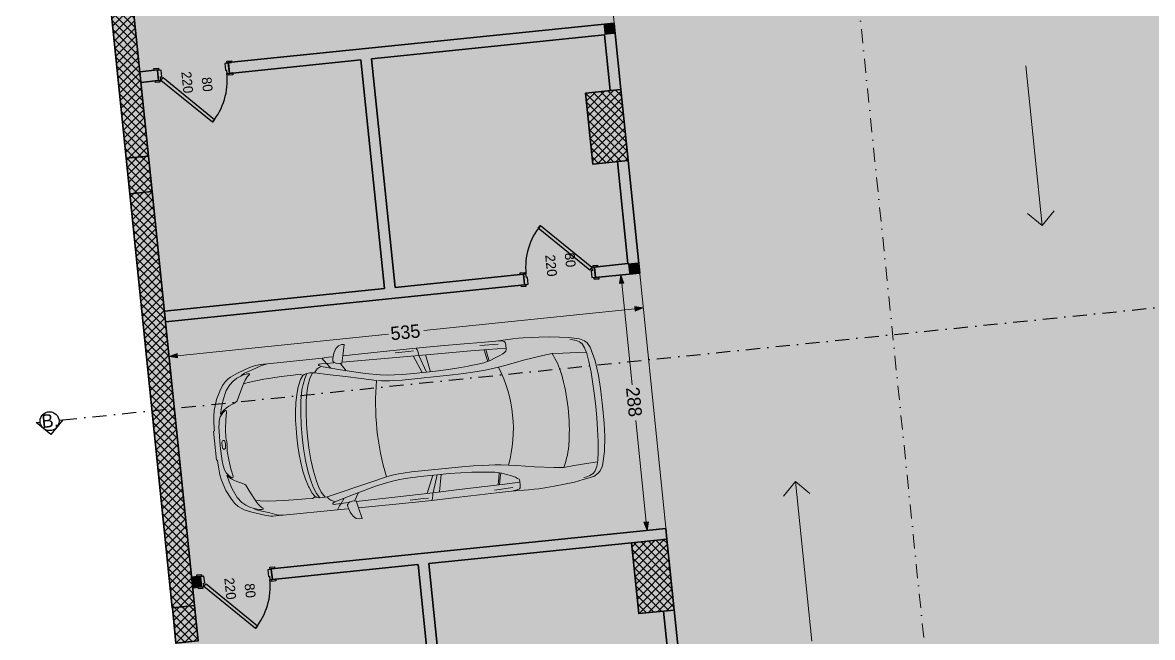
# Model space of a CAD drawing. Header units: millimetres. Extents: x 635850 to 824661, y -5878409 to -5774454.
# Drawn here: x 645265 to 657951, y -5813034 to -5806136 of the extents above; entities that cross this region are included whole.
import ezdxf

# ---------------------------------------------------------------- set-up
doc = ezdxf.new("R2010")
doc.units = ezdxf.units.MM
doc.header["$MEASUREMENT"] = 0
doc.linetypes.add('Dot & Dashed', pattern=[335.138881, 158.75, -88.194444, 0, -88.194437])
for name, color, linetype in [('A - Ndertesa 2 - 2D Drafting', 7, 'Continuous'), ('A - Ndertesa 2 - Muret', 7, 'Continuous'), ('A - Ndertesa 2 - Vija e Prerjes', 7, 'Continuous'), ('A - Ndërtesa 2 - Dimensionimi Bazik', 7, 'Continuous'), ('A - Ndërtesa 2 - Shtyllat', 7, 'Continuous'), ('ARCHICAD Door Markers', 7, 'Continuous'), ('ARCHICAD Doors', 7, 'Continuous')]:
    doc.layers.add(name, color=color, linetype=linetype)
for name, color, linetype, lineweight, true_color in [('A - Ndertesa 2 - 2D Drafting_Pen_No__102', 7, 'Continuous', 13, 0xcccccc), ('A - Ndertesa 2 - 2D Drafting_Pen_No__82', 7, 'Continuous', 20, 0xaaaaaa), ('A - Ndertesa 2 - Muret_Pen_No__102', 7, 'Continuous', 13, 0xcccccc), ('A - Ndertesa 2 - Muret_Pen_No__82', 7, 'Continuous', 20, 0xaaaaaa), ('A - Ndertesa 2 - Veturat_Pen_No__102', 7, 'Continuous', 13, 0xcccccc), ('A - Ndertesa 2 - Vija e Prerjes_Pen_No__48', 7, 'Continuous', 25, 0xa80f02), ('A - Ndërtesa 2 - Dimensionimi Bazik _Pen_No__102', 7, 'Continuous', 13, 0xcccccc), ('A - Ndërtesa 2 - Dimensionimi Bazik _Pen_No__82', 7, 'Continuous', 20, 0xaaaaaa), ('ARCHICAD Door Markers_Pen_No__112', 7, 'Continuous', 13, 0xd5aaaa)]:
    doc.layers.add(name, color=color, linetype=linetype, lineweight=lineweight, true_color=true_color)
for name, color, linetype, lineweight in [('A - Ndertesa 2 - 2D Drafting_Pen_No__121', 255, 'Continuous', 0), ('A - Ndertesa 2 - 2D Drafting_Pen_No__2', 8, 'Continuous', 15), ('A - Ndertesa 2 - Muret_Pen_No__22', 8, 'Continuous', 35), ('A - Ndërtesa 2 - Shtyllat_Pen_No__101', 252, 'Continuous', 13), ('A - Ndërtesa 2 - Shtyllat_Pen_No__22', 8, 'Continuous', 35), ('ARCHICAD Doors_Pen_No__22', 8, 'Continuous', 35), ('ARCHICAD Doors_Pen_No__42', 8, 'Continuous', 25)]:
    doc.layers.add(name, color=color, linetype=linetype, lineweight=lineweight)
doc.styles.add('GENERATED_STYLE_1', font='GOTHIC.TTF')
doc.dimstyles.new('GENERATED_STYLE__1', dxfattribs={"dimtxt": 150, "dimasz": 91.78744, "dimexe": 0.18, "dimexo": 0.0625, "dimgap": 0, "dimtad": 0, "dimdec": 0, "dimlfac": 0.1, "dimzin": 0, "dimdsep": 46, "dimtxsty": 'GENERATED_STYLE_1', "dimblk": 'ARROWHEAD_5', "dimblk1": 'ARROWHEAD_5', "dimblk2": 'ARROWHEAD_5', "dimcen": 0.09, "dimse1": 1, "dimse2": 1, "dimclrd": 256, "dimclre": 256, "dimclrt": 256, "dimadec": 0, "dimazin": 0, "dimtfac": 1, "dimtdec": 4, "dimtmove": 0, "dimatfit": 3, "dimfxl": 0, "dimtolj": 1, "dimtzin": 0, "dimarcsym": 0})
pattern_1 = [(45, (664183.82, -5827429.525), (-45.96194, 45.96194), []), (135, (664183.82, -5827429.525), (45.96194, 45.96194), [])]

# ---------------------------------------------------------------- blocks, each defined once
blk = doc.blocks.new('Wall_45', base_point=(645265, -5796318))
at = {"layer": 'A - Ndertesa 2 - Muret_Pen_No__82', "linetype": 'Continuous', "lineweight": 20, "true_color": 0xaaaaaa}
h = blk.add_hatch(dxfattribs=at)
h.set_pattern_fill('Concrete_Block', color=253, style=0, pattern_type=2)
h.set_pattern_definition(pattern_1)
h.paths.add_polyline_path([(646005, -5803530), (646428, -5807658), (646677, -5807633), (646253, -5803504)])
h = blk.add_hatch(dxfattribs=at)
h.set_pattern_fill('Concrete_Block', color=253, style=0, pattern_type=2)
h.set_pattern_definition(pattern_1)
h.paths.add_polyline_path([(646469, -5808056), (646946, -5812702), (647194, -5812676), (646718, -5808030)])
at = {"layer": 'A - Ndertesa 2 - Muret_Pen_No__22', "color": 8, "linetype": 'Continuous', "lineweight": 35, "flags": 128}
for points in [[(646677, -5807633), (646253, -5803504)], [(646005, -5803530), (646428, -5807658)], [(646469, -5808056), (646946, -5812702)], [(647194, -5812676), (646718, -5808030)]]:
    blk.add_lwpolyline(points, dxfattribs=at)
blk = doc.blocks.new('Door 25_2')
at = {"layer": 'ARCHICAD Doors_Pen_No__22', "color": 8, "linetype": 'Continuous', "lineweight": 35}
for p, q in [((-400, 0), (-437, 0)), ((-400, 0), (-437, 0)), ((-400, 0), (-400, -115)), ((-400, 0), (-400, -115)), ((400, 0), (400, -115)), ((400, 0), (400, -115)), ((400, 0), (437, 0)), ((400, 0), (437, 0)), ((-400, -120), (-437, -120)), ((-400, -120), (-437, -120)), ((-400, -115), (-400, -120)), ((-400, -115), (-400, -120)), ((400, -115), (400, -120)), ((400, -115), (400, -120)), ((400, -120), (437, -120)), ((400, -120), (437, -120))]:
    blk.add_line(p, q, dxfattribs=at)
at = {"layer": 'ARCHICAD Doors_Pen_No__42', "color": 8, "linetype": 'Continuous', "lineweight": 25}
for p, q in [((-182, 498), (-154, 526)), ((-154, 526), (372, 0)), ((344, -28), (-182, 498)), ((-437, 0), (-437, 19)), ((-437, 19), (-387, 19)), ((-387, 0), (-437, 0)), ((-372, 0), (-400, 0)), ((-400, 0), (-400, -115)), ((-387, 19), (-387, 0)), ((-372, -40), (-372, 0)), ((372, 0), (344, -28)), ((400, 0), (372, 0)), ((372, 0), (372, -40)), ((387, 19), (437, 19)), ((387, 0), (387, 19)), ((437, 0), (387, 0)), ((400, -115), (400, 0)), ((437, 19), (437, 0)), ((-437, -139), (-437, -120)), ((-437, -120), (-387, -120)), ((-400, -120), (-400, -115)), ((-400, -115), (-375, -115)), ((-400, -115), (-360, -115)), ((-375, -120), (-400, -120)), ((-387, -120), (-387, -139)), ((-375, -115), (-375, -120)), ((-360, -40), (-372, -40)), ((-360, -115), (-360, -40)), ((372, -40), (360, -40)), ((360, -40), (360, -115)), ((360, -115), (400, -115)), ((375, -120), (375, -115)), ((375, -115), (400, -115)), ((400, -120), (375, -120)), ((387, -120), (437, -120)), ((387, -139), (387, -120)), ((400, -115), (400, -120)), ((437, -120), (437, -139)), ((-387, -139), (-437, -139)), ((437, -139), (387, -139))]:
    blk.add_line(p, q, dxfattribs=at)
blk.add_arc((372, 0), 744, 135, 180, dxfattribs=at)
blk = doc.blocks.new('D Marker 25_7')
at = {"layer": 'ARCHICAD Door Markers_Pen_No__112', "color": 9, "lineweight": 13, "true_color": 0xd5aaaa, "char_height": 110, "attachment_point": 7, "rotation": 270, "style": 'GENERATED_STYLE_1'}
for s, insert in [('\\A1;{\\pql;\\pt0;\\fCentury Gothic|b0|i0|c0|p34;220\\fCentury Gothic|b0|i0|c0|p34;\\A1{\\H.66x;\\S^  ;}\\fCentury Gothic|b0|i0|c0|p34;\\fCentury Gothic|b0|i0|c0|p34;}', (-168, -50)), ('\\A1;{\\pql;\\pt0;\\fCentury Gothic|b0|i0|c0|p34;80\\fCentury Gothic|b0|i0|c0|p34;\\A1{\\H.66x;\\S^  ;}\\fCentury Gothic|b0|i0|c0|p34;\\fCentury Gothic|b0|i0|c0|p34;}', (52, -136))]:
    blk.add_mtext(s, dxfattribs=dict(at, insert=insert))
blk = doc.blocks.new('Wall_55', base_point=(646581, -5806687))
at = {"layer": 'A - Ndertesa 2 - Muret_Pen_No__102', "linetype": 'Continuous', "lineweight": 0, "true_color": 0xcccccc}
for points in [[(651787, -5806153), (647575, -5806585), (647587, -5806705), (651799, -5806273)], [(651787, -5806153), (651799, -5806273), (651906, -5806141)], [(651799, -5806273), (651919, -5806260), (651906, -5806141)], [(646581, -5806687), (646593, -5806807), (646791, -5806786), (646779, -5806667)]]:
    blk.add_hatch(color=254, dxfattribs=at).paths.add_polyline_path(points)
at = {"layer": 'A - Ndertesa 2 - Muret_Pen_No__22', "color": 8, "linetype": 'Continuous', "lineweight": 35}
for p, q in [((646779, -5806667), (646742, -5806671)), ((646779, -5806672), (646779, -5806667)), ((646791, -5806786), (646779, -5806672)), ((647575, -5806585), (647612, -5806582)), ((647575, -5806590), (647575, -5806585)), ((647587, -5806705), (647575, -5806590)), ((646791, -5806786), (646754, -5806790)), ((647587, -5806705), (647624, -5806701))]:
    blk.add_line(p, q, dxfattribs=at)
at = {"layer": 'A - Ndertesa 2 - Muret_Pen_No__22', "color": 8, "linetype": 'Continuous', "lineweight": 35, "flags": 128}
for points in [[(651906, -5806141), (647575, -5806585)], [(651906, -5806141), (651919, -5806260)], [(649183, -5806541), (651799, -5806273)], [(647587, -5806705), (649064, -5806553)], [(646779, -5806667), (646581, -5806687)], [(646581, -5806687), (646593, -5806807)], [(646593, -5806807), (646791, -5806786)]]:
    blk.add_lwpolyline(points, dxfattribs=at)
at = {"layer": 'ARCHICAD Door Markers', "color": 161, "lineweight": 25, "true_color": 0x40a5ff, "rotation": 5.85708196373065}
blk.add_blockref('D Marker 25_7', (647177, -5806626), dxfattribs=at)
at = {"layer": 'ARCHICAD Doors', "color": 21, "linetype": 'Continuous', "lineweight": 18, "true_color": 0xff9955, "zscale": 1000, "rotation": 185.8570819637306}
blk.add_blockref('Door 25_2', (647189, -5806746), dxfattribs=at)
blk = doc.blocks.new('Wall_56', base_point=(651906, -5806141))
at = {"layer": 'A - Ndertesa 2 - Muret_Pen_No__102', "linetype": 'Continuous', "lineweight": 0, "true_color": 0xcccccc}
for points in [[(651919, -5806260), (651799, -5806273), (651863, -5806899), (651983, -5806887)], [(651945, -5807695), (652062, -5808839), (652182, -5808827), (652064, -5807683)], [(652062, -5808839), (652194, -5808946), (652182, -5808827)], [(652062, -5808839), (652075, -5808959), (652194, -5808946)]]:
    blk.add_hatch(color=254, dxfattribs=at).paths.add_polyline_path(points)
at = {"layer": 'A - Ndertesa 2 - Muret_Pen_No__22', "color": 8, "linetype": 'Continuous', "lineweight": 35, "flags": 128}
for points in [[(651799, -5806273), (651863, -5806899)], [(651983, -5806887), (651919, -5806260)], [(651945, -5807695), (652062, -5808839)], [(652194, -5808946), (652064, -5807683)], [(652194, -5808946), (652075, -5808959)]]:
    blk.add_lwpolyline(points, dxfattribs=at)
blk = doc.blocks.new('D Marker 25')
at = {"layer": 'ARCHICAD Door Markers_Pen_No__112', "color": 9, "lineweight": 13, "true_color": 0xd5aaaa, "char_height": 110, "attachment_point": 7, "rotation": 90, "style": 'GENERATED_STYLE_1'}
for s, insert in [('\\A1;{\\pql;\\pt0;\\fCentury Gothic|b0|i0|c0|p34;220\\fCentury Gothic|b0|i0|c0|p34;\\A1{\\H.66x;\\S^  ;}\\fCentury Gothic|b0|i0|c0|p34;\\fCentury Gothic|b0|i0|c0|p34;}', (168, -308)), ('\\A1;{\\pql;\\pt0;\\fCentury Gothic|b0|i0|c0|p34;80\\fCentury Gothic|b0|i0|c0|p34;\\A1{\\H.66x;\\S^  ;}\\fCentury Gothic|b0|i0|c0|p34;\\fCentury Gothic|b0|i0|c0|p34;}', (-52, -308))]:
    blk.add_mtext(s, dxfattribs=dict(at, insert=insert))
blk = doc.blocks.new('Wall_57', base_point=(652194, -5808946))
at = {"layer": 'A - Ndertesa 2 - Muret_Pen_No__102', "linetype": 'Continuous', "lineweight": 0, "true_color": 0xcccccc}
for points in [[(652062, -5808839), (651684, -5808878), (651697, -5808997), (652075, -5808959)], [(646857, -5809373), (646869, -5809493), (650901, -5809079), (650889, -5808960)]]:
    blk.add_hatch(color=254, dxfattribs=at).paths.add_polyline_path(points)
at = {"layer": 'A - Ndertesa 2 - Muret_Pen_No__22', "color": 8, "linetype": 'Continuous', "lineweight": 35}
for p, q in [((650889, -5808960), (650852, -5808963)), ((650889, -5808960), (650900, -5809074)), ((651684, -5808878), (651721, -5808874)), ((651684, -5808878), (651696, -5808992)), ((650901, -5809079), (650864, -5809083)), ((650900, -5809074), (650901, -5809079)), ((651696, -5808992), (651697, -5808997)), ((651697, -5808997), (651734, -5808994))]:
    blk.add_line(p, q, dxfattribs=at)
at = {"layer": 'A - Ndertesa 2 - Muret_Pen_No__22', "color": 8, "linetype": 'Continuous', "lineweight": 35, "flags": 128}
for points in [[(652062, -5808839), (651684, -5808878)], [(650889, -5808960), (649447, -5809108)], [(651697, -5808997), (652075, -5808959)], [(646869, -5809493), (650901, -5809079)], [(649327, -5809120), (646857, -5809373)], [(646869, -5809493), (646857, -5809373)]]:
    blk.add_lwpolyline(points, dxfattribs=at)
at = {"layer": 'ARCHICAD Door Markers', "color": 161, "lineweight": 25, "true_color": 0x40a5ff, "rotation": 185.8570819637308}
blk.add_blockref('D Marker 25', (651299, -5809038), dxfattribs=at)
at = {"layer": 'ARCHICAD Doors', "color": 21, "linetype": 'Continuous', "lineweight": 18, "true_color": 0xff9955, "zscale": 1000, "rotation": 5.857081963730834}
blk.add_blockref('Door 25_2', (651287, -5808919), dxfattribs=at)
blk = doc.blocks.new('Wall_58', base_point=(649111, -5806428))
at = {"layer": 'A - Ndertesa 2 - Muret_Pen_No__102', "linetype": 'Continuous', "lineweight": 0, "true_color": 0xcccccc}
blk.add_hatch(color=254, dxfattribs=at).paths.add_polyline_path([(649064, -5806553), (649327, -5809120), (649447, -5809108), (649183, -5806541)])
at = {"layer": 'A - Ndertesa 2 - Muret_Pen_No__22', "color": 8, "linetype": 'Continuous', "lineweight": 35, "flags": 128}
for points in [[(649064, -5806553), (649327, -5809120)], [(649447, -5809108), (649183, -5806541)]]:
    blk.add_lwpolyline(points, dxfattribs=at)
blk = doc.blocks.new('Wall_59', base_point=(647163, -5812358))
at = {"layer": 'A - Ndertesa 2 - Muret_Pen_No__102', "linetype": 'Continuous', "lineweight": 0, "true_color": 0xcccccc}
for points in [[(648058, -5812266), (648070, -5812385), (652500, -5811931), (652488, -5811811)], [(647163, -5812358), (647175, -5812477), (647274, -5812467), (647262, -5812347)]]:
    blk.add_hatch(color=254, dxfattribs=at).paths.add_polyline_path(points)
at = {"layer": 'A - Ndertesa 2 - Muret_Pen_No__22', "color": 8, "linetype": 'Continuous', "lineweight": 35}
for p, q in [((648058, -5812266), (648095, -5812262)), ((648058, -5812271), (648058, -5812266)), ((648070, -5812385), (648058, -5812271)), ((647262, -5812347), (647225, -5812351)), ((647263, -5812352), (647262, -5812347)), ((647274, -5812467), (647263, -5812352)), ((648070, -5812385), (648107, -5812381)), ((647274, -5812467), (647238, -5812471))]:
    blk.add_line(p, q, dxfattribs=at)
at = {"layer": 'A - Ndertesa 2 - Muret_Pen_No__22', "color": 8, "linetype": 'Continuous', "lineweight": 35, "flags": 128}
for points in [[(652488, -5811811), (648058, -5812266)], [(652500, -5811931), (652488, -5811811)], [(649825, -5812205), (652102, -5811972)], [(648070, -5812385), (649705, -5812217)], [(647262, -5812347), (647163, -5812358)], [(647163, -5812358), (647175, -5812477)], [(647175, -5812477), (647274, -5812467)]]:
    blk.add_lwpolyline(points, dxfattribs=at)
at = {"layer": 'ARCHICAD Door Markers', "color": 161, "lineweight": 25, "true_color": 0x40a5ff, "rotation": 5.857081963731015}
blk.add_blockref('D Marker 25_7', (647660, -5812307), dxfattribs=at)
at = {"layer": 'ARCHICAD Doors', "color": 21, "linetype": 'Continuous', "lineweight": 18, "true_color": 0xff9955, "zscale": 1000, "rotation": 185.857081963731}
blk.add_blockref('Door 25_2', (647672, -5812426), dxfattribs=at)
blk = doc.blocks.new('Wall_61', base_point=(652582, -5812727))
at = {"layer": 'A - Ndertesa 2 - Muret_Pen_No__102', "linetype": 'Continuous', "lineweight": 0, "true_color": 0xcccccc}
blk.add_hatch(color=254, dxfattribs=at).paths.add_polyline_path([(652726, -5814129), (652582, -5812727), (652463, -5812739), (652606, -5814141)])
at = {"layer": 'A - Ndertesa 2 - Muret_Pen_No__22', "color": 8, "linetype": 'Continuous', "lineweight": 35, "flags": 128}
for points in [[(652463, -5812739), (652606, -5814141)], [(652726, -5814129), (652582, -5812727)]]:
    blk.add_lwpolyline(points, dxfattribs=at)
blk = doc.blocks.new('Wall_62', base_point=(649753, -5812092))
at = {"layer": 'A - Ndertesa 2 - Muret_Pen_No__102', "linetype": 'Continuous', "lineweight": 0, "true_color": 0xcccccc}
blk.add_hatch(color=254, dxfattribs=at).paths.add_polyline_path([(649705, -5812217), (649931, -5814416), (650050, -5814404), (649825, -5812205)])
at = {"layer": 'A - Ndertesa 2 - Muret_Pen_No__22', "color": 8, "linetype": 'Continuous', "lineweight": 35, "flags": 128}
for points in [[(649705, -5812217), (649931, -5814416)], [(650050, -5814404), (649825, -5812205)]]:
    blk.add_lwpolyline(points, dxfattribs=at)
blk = doc.blocks.new('Column_77', base_point=(646573, -5807844))
at = {"layer": 'A - Ndërtesa 2 - Shtyllat_Pen_No__101', "linetype": 'Continuous', "lineweight": 13}
h = blk.add_hatch(dxfattribs=at)
h.set_pattern_fill('Concrete_Block', color=252, style=0, pattern_type=2)
h.set_pattern_definition(pattern_1)
h.paths.add_polyline_path([(646469, -5808056), (646718, -5808030), (646677, -5807633), (646428, -5807658)])
at = {"layer": 'A - Ndërtesa 2 - Shtyllat_Pen_No__22', "color": 8, "linetype": 'Continuous', "lineweight": 35, "flags": 128}
blk.add_lwpolyline([(646469, -5808056), (646428, -5807658), (646677, -5807633), (646718, -5808030)], close=True, dxfattribs=at)
blk = doc.blocks.new('Column_78', base_point=(647090, -5812888))
at = {"layer": 'A - Ndërtesa 2 - Shtyllat_Pen_No__101', "linetype": 'Continuous', "lineweight": 13}
h = blk.add_hatch(dxfattribs=at)
h.set_pattern_fill('Concrete_Block', color=252, style=0, pattern_type=2)
h.set_pattern_definition(pattern_1)
h.paths.add_polyline_path([(646986, -5813100), (647235, -5813074), (647194, -5812676), (646946, -5812702)])
at = {"layer": 'A - Ndërtesa 2 - Shtyllat_Pen_No__22', "color": 8, "linetype": 'Continuous', "lineweight": 35, "flags": 128}
blk.add_lwpolyline([(646986, -5813100), (646946, -5812702), (647194, -5812676), (647235, -5813074)], close=True, dxfattribs=at)
blk = doc.blocks.new('Column_91', base_point=(652342, -5812349))
at = {"layer": 'A - Ndërtesa 2 - Shtyllat_Pen_No__101', "linetype": 'Continuous', "lineweight": 13}
h = blk.add_hatch(dxfattribs=at)
h.set_pattern_fill('Concrete_Block', color=252, style=0, pattern_type=2)
h.set_pattern_definition(pattern_1)
h.paths.add_polyline_path([(652102, -5811972), (652184, -5812767), (652582, -5812727), (652500, -5811931)])
at = {"layer": 'A - Ndërtesa 2 - Shtyllat_Pen_No__22', "color": 8, "linetype": 'Continuous', "lineweight": 35, "flags": 128}
blk.add_lwpolyline([(652102, -5811972), (652500, -5811931), (652582, -5812727), (652184, -5812767)], close=True, dxfattribs=at)
blk = doc.blocks.new('Column_94', base_point=(651825, -5807306))
at = {"layer": 'A - Ndërtesa 2 - Shtyllat_Pen_No__101', "linetype": 'Continuous', "lineweight": 13}
h = blk.add_hatch(dxfattribs=at)
h.set_pattern_fill('Concrete_Block', color=252, style=0, pattern_type=2)
h.set_pattern_definition(pattern_1)
h.paths.add_polyline_path([(651585, -5806928), (651667, -5807724), (652064, -5807683), (651983, -5806887)])
at = {"layer": 'A - Ndërtesa 2 - Shtyllat_Pen_No__22', "color": 8, "linetype": 'Continuous', "lineweight": 35, "flags": 128}
blk.add_lwpolyline([(651585, -5806928), (651983, -5806887), (652064, -5807683), (651667, -5807724)], close=True, dxfattribs=at)
blk = doc.blocks.new('Car 05 25_2')
at = {"layer": 'A - Ndertesa 2 - Veturat_Pen_No__102', "color": 254, "linetype": 'Continuous', "lineweight": 13, "true_color": 0xcccccc}
for p, q in [((-627, 772), (-665, 761)), ((-595, 778), (-627, 772)), ((125, 791), (129, 820)), ((126, 744), (125, 791)), ((327, 762), (125, 756)), ((129, 820), (139, 832)), ((139, 832), (165, 840)), ((165, 840), (195, 844)), ((195, 844), (231, 846)), ((211, 809), (418, 816)), ((522, 765), (327, 762)), ((355, 762), (339, 683)), ((373, 763), (357, 683)), ((814, 769), (522, 765)), ((1109, 774), (814, 769)), ((1036, 773), (997, 579)), ((1042, 578), (1108, 774)), ((1173, 775), (1090, 578)), ((1115, 809), (1109, 774)), ((1109, 774), (1538, 780)), ((1120, 833), (1115, 809)), ((1121, 838), (1120, 836)), ((1120, 836), (1120, 833)), ((1130, 859), (1121, 838)), ((1163, 830), (1220, 829)), ((1220, 829), (1370, 831)), ((1538, 780), (1975, 786)), ((1939, 686), (1996, 777)), ((1958, 858), (1977, 777)), ((1977, 777), (2020, 777)), ((2000, 702), (2214, 763)), ((2020, 777), (2044, 783)), ((2044, 783), (2063, 792)), ((2063, 792), (2070, 800)), ((2069, 788), (2065, 794)), ((2075, 836), (2068, 858)), ((2069, 788), (2148, 790)), ((2070, 800), (2075, 809)), ((2075, 809), (2075, 836)), ((2107, 732), (2148, 790)), ((2148, 790), (2167, 814)), ((2148, 790), (2206, 792)), ((2167, 814), (2182, 834)), ((2182, 834), (2193, 856)), ((2206, 792), (2227, 791)), ((2227, 770), (2214, 763)), ((2214, 763), (2238, 752)), ((2227, 791), (2233, 790)), ((2234, 774), (2227, 770)), ((2233, 790), (2238, 787)), ((2238, 777), (2234, 774)), ((2241, 784), (2238, 787)), ((2238, 777), (2241, 781)), ((2241, 781), (2241, 784)), ((2808, 853), (2877, 843)), ((2877, 843), (2954, 814)), ((2904, 833), (2905, 833)), ((2954, 814), (3076, 775)), ((3022, 758), (3024, 762)), ((3024, 762), (3035, 765)), ((3035, 765), (3047, 764)), ((3047, 764), (3061, 763)), ((3061, 763), (3090, 757)), ((3100, 763), (3076, 775)), ((3114, 753), (3100, 763)), ((-768, 602), (-751, 670)), ((-729, 716), (-751, 670)), ((-701, 743), (-729, 716)), ((-665, 761), (-701, 743)), ((-501, 634), (-383, 642)), ((-383, 642), (-274, 631)), ((132, 723), (126, 744)), ((147, 711), (132, 723)), ((171, 697), (147, 711)), ((213, 677), (171, 697)), ((266, 655), (213, 677)), ((319, 636), (266, 655)), ((393, 618), (319, 636)), ((339, 683), (330, 634)), ((357, 683), (347, 629)), ((2000, 702), (1730, 634)), ((1953, 621), (2122, 660)), ((2122, 660), (2294, 698)), ((2238, 752), (2259, 740)), ((2259, 740), (2269, 731)), ((2269, 731), (2279, 722)), ((2279, 722), (2294, 698)), ((2294, 698), (2317, 701)), ((2294, 698), (2294, 698)), ((2317, 701), (2346, 703)), ((2355, 640), (2317, 701)), ((2346, 703), (2379, 702)), ((2380, 575), (2355, 640)), ((2410, 649), (2379, 702)), ((2379, 702), (2411, 694)), ((2436, 583), (2410, 649)), ((2411, 694), (2411, 694)), ((2429, 682), (2411, 694)), ((2429, 682), (2457, 700)), ((2429, 682), (2429, 682)), ((2429, 682), (2457, 640)), ((2457, 700), (2535, 698)), ((2457, 640), (2487, 574)), ((2535, 698), (2535, 698)), ((2535, 698), (2673, 696)), ((2673, 696), (2787, 691)), ((2787, 691), (2868, 687)), ((2868, 687), (2960, 679)), ((2960, 679), (2868, 687)), ((2960, 679), (3047, 666)), ((3024, 754), (3022, 758)), ((3038, 743), (3024, 754)), ((3051, 731), (3038, 743)), ((3047, 666), (3100, 657)), ((3065, 715), (3051, 731)), ((3077, 698), (3065, 715)), ((3100, 657), (3077, 698)), ((3090, 757), (3108, 751)), ((3153, 554), (3100, 657)), ((3108, 751), (3123, 746)), ((3123, 746), (3114, 753)), ((3170, 727), (3123, 746)), ((3212, 701), (3170, 727)), ((3254, 663), (3212, 701)), ((3302, 603), (3254, 663)), ((-783, 510), (-795, 391)), ((-768, 602), (-783, 510)), ((-764, 617), (-666, 624)), ((-666, 624), (-501, 634)), ((-274, 631), (-56, 601)), ((-56, 601), (146, 567)), ((146, 567), (233, 552)), ((233, 552), (315, 541)), ((315, 541), (384, 535)), ((384, 535), (454, 530)), ((475, 607), (393, 618)), ((454, 530), (526, 526)), ((521, 602), (475, 607)), ((570, 597), (521, 602)), ((526, 526), (628, 522)), ((653, 591), (570, 597)), ((628, 522), (757, 518)), ((773, 585), (653, 591)), ((757, 518), (1323, 518)), ((907, 580), (773, 585)), ((1042, 578), (907, 580)), ((1228, 578), (1042, 578)), ((1316, 580), (1228, 578)), ((1403, 584), (1316, 580)), ((1323, 518), (1420, 522)), ((1484, 590), (1403, 584)), ((1420, 522), (1467, 524)), ((1467, 524), (1511, 528)), ((1562, 601), (1484, 590)), ((1511, 528), (1554, 533)), ((1554, 533), (1597, 541)), ((1730, 634), (1562, 601)), ((1597, 541), (1597, 541)), ((1611, 544), (1780, 582)), ((1780, 582), (1953, 621)), ((2397, 514), (2380, 575)), ((2419, 396), (2397, 514)), ((2454, 522), (2436, 583)), ((2478, 401), (2454, 522)), ((2487, 574), (2492, 562)), ((2492, 562), (2518, 477)), ((3190, 476), (3153, 554)), ((3302, 603), (3346, 501)), ((-795, 391), (-802, 259)), ((2434, 266), (2419, 396)), ((2494, 269), (2478, 401)), ((2518, 477), (2538, 384)), ((2538, 384), (2551, 286)), ((3199, 467), (3190, 476)), ((3221, 454), (3199, 467)), ((3256, 439), (3221, 454)), ((3288, 425), (3256, 439)), ((3319, 408), (3288, 425)), ((3353, 384), (3319, 408)), ((3346, 501), (3374, 420)), ((3377, 360), (3353, 384)), ((3391, 344), (3374, 420)), ((-802, 259), (-807, 125)), ((2442, 132), (2434, 266)), ((2503, 133), (2494, 269)), ((2551, 286), (2560, 194)), ((3325, 377), (3321, 370)), ((3321, 370), (3321, 362)), ((3321, 362), (3338, 277)), ((3328, 380), (3325, 377)), ((3338, 379), (3328, 380)), ((3364, 358), (3338, 379)), ((3338, 277), (3352, 173)), ((3397, 316), (3364, 358)), ((3391, 344), (3377, 360)), ((3408, 289), (3397, 316)), ((3408, 289), (3414, 267)), ((3414, 267), (3418, 243)), ((2444, 0), (2442, 132)), ((2506, 0), (2503, 133)), ((2560, 194), (2564, 101)), ((3352, 173), (3358, 76)), ((3418, 243), (3424, 201)), ((3424, 201), (3428, 152)), ((3432, 40), (3428, 152)), ((-807, 125), (-808, 0)), ((-807, -125), (-808, 0)), ((2444, 0), (2442, -132)), ((2564, 101), (2566, 0)), ((2564, -101), (2566, 0)), ((3354, 28), (3358, 76)), ((3354, 28), (3354, -1)), ((3354, -28), (3354, 1)), ((3371, 12), (3370, -1)), ((3371, -12), (3370, 1)), ((3372, 24), (3371, 12)), ((3376, 39), (3372, 24)), ((3382, 47), (3376, 39)), ((3386, 48), (3382, 47)), ((3386, 48), (3394, 48)), ((3399, 47), (3394, 48)), ((3404, 39), (3399, 47)), ((3404, 39), (3408, 24)), ((3408, 24), (3410, 8)), ((3410, 8), (3410, 0)), ((3432, 57), (3432, 57)), ((3432, 0), (3432, 40)), ((3432, 0), (3432, -40)), ((-802, -259), (-807, -125)), ((2506, 0), (2503, -133)), ((2560, -194), (2564, -101)), ((3352, -173), (3358, -76)), ((3354, -28), (3358, -76)), ((3372, -24), (3371, -12)), ((3376, -39), (3372, -24)), ((3382, -47), (3376, -39)), ((3386, -48), (3382, -47)), ((3386, -48), (3394, -48)), ((3399, -47), (3394, -48)), ((3404, -39), (3399, -47)), ((3404, -39), (3408, -24)), ((3408, -24), (3410, -8)), ((3410, -8), (3410, 0)), ((3432, -40), (3428, -152)), ((3432, -57), (3432, -57)), ((2442, -132), (2434, -266)), ((2503, -133), (2494, -269)), ((2551, -286), (2560, -194)), ((3338, -277), (3352, -173)), ((3414, -267), (3418, -243)), ((3418, -243), (3424, -201)), ((3424, -201), (3428, -152)), ((-795, -391), (-802, -259)), ((2434, -266), (2419, -396)), ((2494, -269), (2478, -401)), ((2538, -384), (2551, -286)), ((3321, -362), (3338, -277)), ((3321, -370), (3321, -362)), ((3325, -377), (3321, -370)), ((3328, -380), (3325, -377)), ((3338, -379), (3328, -380)), ((3364, -358), (3338, -379)), ((3377, -360), (3353, -384)), ((3397, -316), (3364, -358)), ((3391, -344), (3374, -420)), ((3391, -344), (3377, -360)), ((3408, -289), (3397, -316)), ((3408, -289), (3414, -267)), ((-783, -510), (-795, -391)), ((2419, -396), (2397, -514)), ((2478, -401), (2454, -522)), ((2492, -562), (2518, -477)), ((2518, -477), (2538, -384)), ((3190, -476), (3153, -554)), ((3199, -467), (3190, -476)), ((3221, -454), (3199, -467)), ((3256, -439), (3221, -454)), ((3288, -425), (3256, -439)), ((3319, -408), (3288, -425)), ((3302, -603), (3346, -501)), ((3353, -384), (3319, -408)), ((3346, -501), (3374, -420)), ((-768, -602), (-783, -510)), ((-768, -602), (-751, -670)), ((-764, -617), (-666, -624)), ((-666, -624), (-501, -634)), ((-501, -634), (-383, -642)), ((-383, -642), (-274, -631)), ((-274, -631), (-56, -601)), ((-56, -601), (146, -567)), ((146, -567), (233, -552)), ((233, -552), (315, -541)), ((315, -541), (384, -535)), ((393, -618), (319, -636)), ((339, -683), (330, -634)), ((357, -683), (347, -629)), ((384, -535), (454, -530)), ((475, -607), (393, -618)), ((454, -530), (526, -526)), ((521, -602), (475, -607)), ((570, -597), (521, -602)), ((526, -526), (628, -522)), ((653, -591), (570, -597)), ((628, -522), (757, -518)), ((773, -585), (653, -591)), ((757, -518), (1323, -518)), ((907, -580), (773, -585)), ((1042, -578), (907, -580)), ((1036, -773), (997, -579)), ((1042, -578), (1108, -774)), ((1228, -578), (1042, -578)), ((1173, -775), (1090, -578)), ((1316, -580), (1228, -578)), ((1403, -584), (1316, -580)), ((1323, -518), (1420, -522)), ((1484, -590), (1403, -584)), ((1420, -522), (1467, -524)), ((1467, -524), (1511, -528)), ((1562, -601), (1484, -590)), ((1511, -528), (1554, -533)), ((1554, -533), (1597, -541)), ((1730, -634), (1562, -601)), ((1597, -541), (1597, -541)), ((1611, -544), (1780, -582)), ((2000, -702), (1730, -634)), ((1780, -582), (1953, -621)), ((1953, -621), (2122, -660)), ((2380, -575), (2355, -640)), ((2397, -514), (2380, -575)), ((2436, -583), (2410, -649)), ((2454, -522), (2436, -583)), ((2457, -640), (2487, -574)), ((2487, -574), (2492, -562)), ((3153, -554), (3100, -657)), ((3302, -603), (3254, -663)), ((-729, -716), (-751, -670)), ((-701, -743), (-729, -716)), ((-665, -761), (-701, -743)), ((-627, -772), (-665, -761)), ((126, -744), (125, -791)), ((327, -762), (125, -756)), ((132, -723), (126, -744)), ((147, -711), (132, -723)), ((171, -697), (147, -711)), ((213, -677), (171, -697)), ((266, -655), (213, -677)), ((319, -636), (266, -655)), ((355, -762), (339, -683)), ((373, -763), (357, -683)), ((1939, -686), (1996, -777)), ((2000, -702), (2214, -763)), ((2107, -732), (2148, -790)), ((2122, -660), (2294, -698)), ((2214, -763), (2238, -752)), ((2238, -752), (2259, -740)), ((2259, -740), (2269, -731)), ((2269, -731), (2279, -722)), ((2279, -722), (2294, -698)), ((2294, -698), (2317, -701)), ((2294, -698), (2294, -698)), ((2355, -640), (2317, -701)), ((2317, -701), (2346, -703)), ((2346, -703), (2379, -702)), ((2410, -649), (2379, -702)), ((2379, -702), (2411, -694)), ((2429, -682), (2411, -694)), ((2411, -694), (2411, -694)), ((2429, -682), (2457, -640)), ((2429, -682), (2429, -682)), ((2429, -682), (2457, -700)), ((2457, -700), (2535, -698)), ((2535, -698), (2673, -696)), ((2535, -698), (2535, -698)), ((2673, -696), (2787, -691)), ((2787, -691), (2868, -687)), ((2868, -687), (2960, -679)), ((2960, -679), (2868, -687)), ((2960, -679), (3047, -666)), ((3024, -754), (3022, -758)), ((3022, -758), (3024, -762)), ((3038, -743), (3024, -754)), ((3051, -731), (3038, -743)), ((3047, -666), (3100, -657)), ((3065, -715), (3051, -731)), ((3061, -763), (3090, -757)), ((3077, -698), (3065, -715)), ((3100, -657), (3077, -698)), ((3090, -757), (3108, -751)), ((3114, -753), (3100, -763)), ((3108, -751), (3123, -746)), ((3123, -746), (3114, -753)), ((3170, -727), (3123, -746)), ((3212, -701), (3170, -727)), ((3254, -663), (3212, -701)), ((-595, -778), (-627, -772)), ((125, -791), (129, -820)), ((129, -820), (139, -832)), ((139, -832), (165, -840)), ((165, -840), (195, -844)), ((195, -844), (231, -846)), ((211, -809), (418, -816)), ((522, -765), (327, -762)), ((814, -769), (522, -765)), ((1109, -774), (814, -769)), ((1109, -774), (1538, -780)), ((1115, -809), (1109, -774)), ((1120, -833), (1115, -809)), ((1120, -836), (1120, -833)), ((1121, -838), (1120, -836)), ((1130, -859), (1121, -838)), ((1163, -830), (1220, -829)), ((1220, -829), (1370, -831)), ((1538, -780), (1975, -786)), ((1958, -858), (1977, -777)), ((1977, -777), (2020, -777)), ((2020, -777), (2044, -783)), ((2044, -783), (2063, -792)), ((2063, -792), (2070, -800)), ((2069, -788), (2065, -794)), ((2075, -836), (2068, -858)), ((2069, -788), (2148, -790)), ((2070, -800), (2075, -809)), ((2075, -809), (2075, -836)), ((2148, -790), (2167, -814)), ((2148, -790), (2206, -792)), ((2167, -814), (2182, -834)), ((2182, -834), (2193, -856)), ((2206, -792), (2227, -791)), ((2227, -770), (2214, -763)), ((2234, -774), (2227, -770)), ((2227, -791), (2233, -790)), ((2233, -790), (2238, -787)), ((2238, -777), (2234, -774)), ((2238, -777), (2241, -781)), ((2241, -784), (2238, -787)), ((2241, -781), (2241, -784)), ((2808, -853), (2877, -843)), ((2877, -843), (2954, -814)), ((2954, -814), (3076, -775)), ((3024, -762), (3035, -765)), ((3035, -765), (3047, -764)), ((3047, -764), (3061, -763)), ((3100, -763), (3076, -775))]:
    blk.add_line(p, q, dxfattribs=at)
at = {"layer": 'A - Ndertesa 2 - Veturat_Pen_No__102', "color": 254, "linetype": 'Continuous', "lineweight": 13, "true_color": 0xcccccc, "flags": 128}
blk.add_lwpolyline([(-483, -817), (-372, -830), (-252, -841), (-168, -845), (-78, -851), (-24, -852), (40, -852), (231, -846), (400, -848), (591, -852), (857, -856), (1130, -859), (1536, -860), (1958, -858), (1929, -983), (1961, -983), (1997, -975), (2027, -945), (2055, -898), (2068, -858), (2120, -857), (2193, -856), (2808, -853), (2856, -853), (2891, -853), (2923, -852), (2945, -849), (2990, -840), (3014, -833), (3154, -783), (3236, -748), (3269, -728), (3299, -706), (3337, -663), (3374, -604), (3418, -513), (3457, -393), (3468, -331), (3474, -264), (3478, -200), (3479, -165), (3490, -165), (3490, 165), (3479, 165), (3478, 200), (3474, 264), (3468, 331), (3457, 393), (3418, 513), (3374, 604), (3337, 663), (3299, 706), (3269, 728), (3236, 748), (3154, 783), (3014, 833), (2990, 840), (2945, 849), (2923, 852), (2891, 853), (2856, 853), (2808, 853), (2193, 856), (2120, 857), (2068, 858), (2055, 898), (2027, 945), (1997, 975), (1961, 983), (1929, 983), (1958, 858), (1536, 860), (1130, 859), (857, 856), (591, 852), (400, 848), (231, 846), (40, 852), (-24, 852), (-78, 851), (-168, 845), (-252, 841), (-372, 830), (-483, 817), (-585, 801), (-706, 776), (-758, 747), (-785, 722), (-815, 668), (-855, 511), (-875, 345), (-883, 195), (-885, 0), (-883, -195), (-875, -345), (-855, -511), (-815, -668), (-785, -722), (-758, -747), (-706, -776), (-585, -801)], close=True, dxfattribs=at)
at = {"layer": 'A - Ndertesa 2 - Veturat_Pen_No__102', "color": 254, "linetype": 'Continuous', "lineweight": 13, "true_color": 0xcccccc}
for centre, radius, start, end in [((493, 218), 973, 154.1545, 170.9117), ((1650, 0), 1520, 158.6992, 201.3008), ((-1245, 0), 2907, 349.2142, 10.7858), ((1856, -2), 2354, 170.8804, 189.9223), ((493, -218), 973, 191.2305, 205.8455)]:
    blk.add_arc(centre, radius, start, end, dxfattribs=at)
blk = doc.blocks.new('Polyline_16', base_point=(656713, -5808412))
at = {"layer": 'A - Ndertesa 2 - 2D Drafting_Pen_No__102', "color": 254, "linetype": 'Continuous', "lineweight": 13, "true_color": 0xcccccc}
for q in [(656549, -5808279), (656847, -5808248)]:
    blk.add_line((656713, -5808412), q, dxfattribs=at)
at = {"layer": 'A - Ndertesa 2 - 2D Drafting_Pen_No__102', "color": 254, "linetype": 'Continuous', "lineweight": 13, "true_color": 0xcccccc, "flags": 128}
blk.add_lwpolyline([(656713, -5808412), (656530, -5806622)], dxfattribs=at)
blk = doc.blocks.new('Polyline_22', base_point=(653942, -5811285))
at = {"layer": 'A - Ndertesa 2 - 2D Drafting_Pen_No__102', "color": 254, "linetype": 'Continuous', "lineweight": 13, "true_color": 0xcccccc}
for q in [(653808, -5811449), (654106, -5811419)]:
    blk.add_line((653942, -5811285), q, dxfattribs=at)
at = {"layer": 'A - Ndertesa 2 - 2D Drafting_Pen_No__102', "color": 254, "linetype": 'Continuous', "lineweight": 13, "true_color": 0xcccccc, "flags": 128}
blk.add_lwpolyline([(653942, -5811285), (654126, -5813075)], dxfattribs=at)
blk = doc.blocks.new('*D1475', base_point=(664184, -5827430))
at = {"layer": 'A - Ndërtesa 2 - Dimensionimi Bazik _Pen_No__102', "linetype": 'Continuous', "lineweight": 13, "true_color": 0xcccccc}
for points in [[(651983, -5808968), (651967, -5809063), (652017, -5809058)], [(652277, -5811833), (652292, -5811738), (652242, -5811743)]]:
    blk.add_hatch(color=254, dxfattribs=at).paths.add_polyline_path(points)
at = {"layer": 'A - Ndërtesa 2 - Dimensionimi Bazik _Pen_No__102', "color": 254, "linetype": 'Continuous', "lineweight": 13, "true_color": 0xcccccc}
for p, q in [((651983, -5808968), (651967, -5809063)), ((651983, -5808968), (652017, -5809058)), ((652017, -5809058), (651967, -5809063)), ((652109, -5810202), (651992, -5809061)), ((652267, -5811740), (652150, -5810599)), ((652242, -5811743), (652292, -5811738)), ((652277, -5811833), (652242, -5811743)), ((652277, -5811833), (652292, -5811738))]:
    blk.add_line(p, q, dxfattribs=at)
at = {"layer": 'A - Ndërtesa 2 - Dimensionimi Bazik _Pen_No__82', "color": 253, "lineweight": 20, "true_color": 0xaaaaaa, "insert": (652037, -5810233), "char_height": 150, "attachment_point": 7, "rotation": 275.8571, "style": 'GENERATED_STYLE_1'}
blk.add_mtext('\\A1;{\\pql;\\fCentury Gothic|b0|i0|c0|p34;288}', dxfattribs=at)
blk = doc.blocks.new('ARROWHEAD_5')
at = {"linetype": 'Continuous', "lineweight": 0}
blk.add_hatch(color=0, dxfattribs=at).paths.add_polyline_path([(-1, 0.2679), (0, 0), (-1, -0.2679)])
at = {"color": 0, "linetype": 'Continuous', "lineweight": 0}
blk.add_line((0, 0), (-1, 0), dxfattribs=at)
blk = doc.blocks.new('*D1476', base_point=(664184, -5827430))
at = {"layer": 'A - Ndërtesa 2 - Dimensionimi Bazik _Pen_No__102', "linetype": 'Continuous', "lineweight": 13, "true_color": 0xcccccc}
for points in [[(652234, -5809337), (652139, -5809322), (652144, -5809372)], [(646909, -5809884), (647004, -5809899), (646999, -5809849)]]:
    blk.add_hatch(color=254, dxfattribs=at).paths.add_polyline_path(points)
at = {"layer": 'A - Ndërtesa 2 - Dimensionimi Bazik _Pen_No__102', "color": 254, "linetype": 'Continuous', "lineweight": 13, "true_color": 0xcccccc}
for p, q in [((649770, -5809590), (652141, -5809347)), ((652144, -5809372), (652139, -5809322)), ((652234, -5809337), (652139, -5809322)), ((652234, -5809337), (652144, -5809372)), ((647002, -5809874), (649373, -5809631)), ((646909, -5809884), (646999, -5809849)), ((646999, -5809849), (647004, -5809899)), ((646909, -5809884), (647004, -5809899))]:
    blk.add_line(p, q, dxfattribs=at)
at = {"layer": 'A - Ndërtesa 2 - Dimensionimi Bazik _Pen_No__82', "color": 253, "lineweight": 20, "true_color": 0xaaaaaa, "insert": (649404, -5809703), "char_height": 150, "attachment_point": 7, "rotation": 5.8571, "style": 'GENERATED_STYLE_1'}
blk.add_mtext('\\A1;{\\pql;\\fCentury Gothic|b0|i0|c0|p34;535}', dxfattribs=at)
blk = doc.blocks.new('Cutting Plane_6', base_point=(645568, -5810608))
at = {"layer": 'A - Ndertesa 2 - Vija e Prerjes_Pen_No__48', "color": 14, "linetype": 'Dot & Dashed', "lineweight": 25, "true_color": 0xa80f02}
blk.add_line((645717, -5810593), (681824, -5806889), dxfattribs=at)
at = {"layer": 'A - Ndertesa 2 - Vija e Prerjes_Pen_No__48', "color": 14, "linetype": 'Continuous', "lineweight": 25, "true_color": 0xa80f02}
for p, q in [((645419, -5810623), (645462, -5810619)), ((645583, -5810757), (645419, -5810623)), ((645717, -5810593), (645583, -5810757)), ((645673, -5810597), (645717, -5810593))]:
    blk.add_line(p, q, dxfattribs=at)
blk.add_circle((645568, -5810608), 106, dxfattribs=at)
at = {"layer": 'A - Ndertesa 2 - Vija e Prerjes_Pen_No__48', "color": 14, "lineweight": 25, "true_color": 0xa80f02, "insert": (645486, -5810686), "char_height": 150, "attachment_point": 7, "rotation": 5.8571, "style": 'GENERATED_STYLE_1'}
blk.add_mtext('\\A1;{\\pql;\\pt0;\\fCentury Gothic|b0|i0|c0|p34;B.}', dxfattribs=at)

msp = doc.modelspace()

# ---------------------------------------------------------------- hatches: boundary and pattern name
at = {"layer": 'A - Ndertesa 2 - 2D Drafting_Pen_No__121', "linetype": 'Continuous', "lineweight": 0, "true_color": 0x3f3f3f}
msp.add_hatch(color=250, dxfattribs=at).paths.add_polyline_path([(675560.3, -5793210.7), (676734.1, -5804653.3), (677884.2, -5815864.6), (678448.4, -5821364.6), (678862.1, -5825397.4), (667616.7, -5826070.1), (648434.7, -5827217.5), (645265, -5796318.5)])

# ---------------------------------------------------------------- linework, layer by layer
at = {"layer": 'A - Ndertesa 2 - 2D Drafting_Pen_No__102', "color": 254, "linetype": 'Dot & Dashed', "lineweight": 13, "true_color": 0xcccccc, "flags": 128}
msp.add_lwpolyline([(676446.7, -5801850.6), (656207.7, -5803917.6, 0.4143458), (654644.6, -5805837.1), (655878.3, -5817863.9, 0.3960926), (657689.1, -5819433.9), (678150.8, -5818615.8)], format="xyb", dxfattribs=at)
at = {"layer": 'A - Ndertesa 2 - 2D Drafting_Pen_No__2', "color": 8, "linetype": 'Continuous', "lineweight": 15, "flags": 128}
msp.add_lwpolyline([(675560.3, -5793210.7), (676734.1, -5804653.3), (677884.2, -5815864.6), (678448.4, -5821364.6), (678862.1, -5825397.4), (667616.7, -5826070.1), (648434.7, -5827217.5), (645265, -5796318.5)], close=True, dxfattribs=at)
at = {"layer": 'A - Ndertesa 2 - 2D Drafting_Pen_No__82', "color": 253, "linetype": 'Continuous', "lineweight": 20, "true_color": 0xaaaaaa, "flags": 128}
msp.add_lwpolyline([(676213.6, -5799579), (653980.3, -5801859.8, 0.4142136), (651748.5, -5804601.8), (653210.8, -5818856.4)], format="xyb", dxfattribs=at)

# ---------------------------------------------------------------- block references
at = {"layer": 'A - Ndertesa 2 - 2D Drafting', "color": 254, "linetype": 'Continuous', "lineweight": 13, "true_color": 0xcccccc}
for name, p in [('Polyline_16', (656713.2, -5808412.4)), ('Polyline_22', (653941.8, -5811284.7))]:
    msp.add_blockref(name, p, dxfattribs=at)
at = {"layer": 'A - Ndertesa 2 - Muret', "color": 8, "lineweight": 35}
for name, p in [('Wall_45', (645265, -5796318.5)), ('Wall_55', (646581, -5806687.4)), ('Wall_56', (651906.3, -5806141.1)), ('Wall_58', (649111.5, -5806427.8)), ('Wall_57', (652194.1, -5808946.4)), ('Wall_59', (647162.6, -5812357.7)), ('Wall_62', (649752.8, -5812091.9)), ('Wall_61', (652581.9, -5812726.6))]:
    msp.add_blockref(name, p, dxfattribs=at)
at = {"layer": 'A - Ndertesa 2 - Veturat_Pen_No__102', "color": 254, "linetype": 'Continuous', "lineweight": 13, "true_color": 0xcccccc, "zscale": 1000, "rotation": 185.8570819637307}
msp.add_blockref('Car 05 25_2', (650896.5, -5810527.1), dxfattribs=at)
at = {"layer": 'A - Ndertesa 2 - Vija e Prerjes', "color": 14, "lineweight": 25, "true_color": 0xa80f02}
msp.add_blockref('Cutting Plane_6', (645567.8, -5810608.1), dxfattribs=at)
at = {"layer": 'A - Ndërtesa 2 - Shtyllat', "color": 8, "lineweight": 35}
for name, p in [('Column_94', (651824.7, -5807305.5)), ('Column_77', (646573, -5807844.3)), ('Column_91', (652342.1, -5812349.1)), ('Column_78', (647090.4, -5812887.8))]:
    msp.add_blockref(name, p, dxfattribs=at)

# ---------------------------------------------------------------- dimensions: what is measured, and where the dimension line sits
at = {"layer": 'A - Ndërtesa 2 - Dimensionimi Bazik', "color": 254, "linetype": 'Continuous', "lineweight": 13, "true_color": 0xcccccc}
for base, p1, angle, picture, middle, turn in [((652234.2, -5809337.3), (646868.7, -5809492.7), 5.85708, '*D1476', (649567.3, -5809610.8), 5.85708), ((651982.8, -5808968.1), (652488, -5811811.4), 95.85708, '*D1475', (652129.3, -5810396.3), 275.85708)]:
    dim = msp.add_linear_dim(base=base, p1=p1, p2=(652194.1, -5808946.4), angle=angle, dimstyle='GENERATED_STYLE__1', dxfattribs=at)
    dim.commit()
    dim.dimension.update_dxf_attribs({"geometry": picture, "text_midpoint": middle, "dimtype": 160, "text_rotation": turn})

doc.saveas('drawing.dxf')
